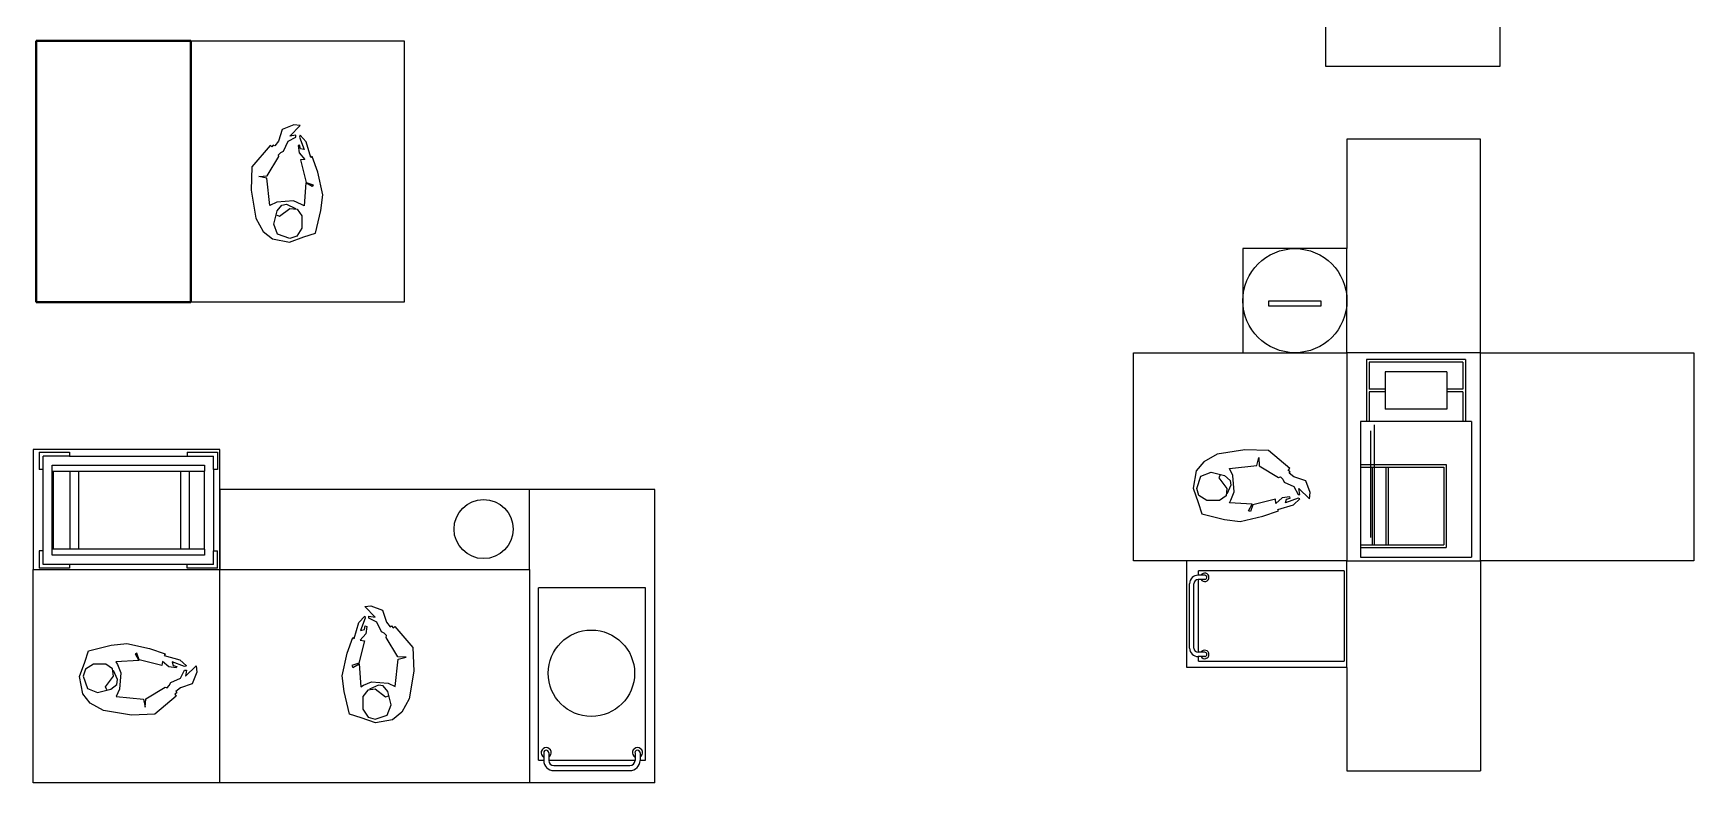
# Model space of a CAD drawing. Header units: millimetres. Extents: x 1816 to 16924, y 4087 to 23051.
# Drawn here: x 10111 to 16335, y 9243 to 12053 of the extents above; entities that cross this region are included whole.
import ezdxf

# ---------------------------------------------------------------- set-up
doc = ezdxf.new("R2010")
doc.units = ezdxf.units.MM
doc.header["$LTSCALE"] = 50
for name, color, linetype in [('Edges', 7, 'Continuous'), ('freecads.com', 7, 'Continuous'), ('Maquinas', 200, 'Continuous')]:
    doc.layers.add(name, color=color, linetype=linetype)

# ---------------------------------------------------------------- blocks, each defined once
blk = doc.blocks.new('Bakery Trolley pl')
at = {"layer": 'Edges'}
for p, q in [((0.1804, 0.6253), (0.2371, 0.6253)), ((0.1804, 0.6253), (0.1804, 0.526)), ((0.2371, 0.6127), (0.1929, 0.6127)), ((0.1929, 0.526), (0.1929, 0.6127)), ((0.2371, 0.6127), (0.2371, 0.6253)), ((0.5048, 0.6127), (0.2371, 0.6127)), ((0.5048, 0.6127), (0.5048, 0.6253)), ((0.5048, 0.6253), (0.5615, 0.6253)), ((0.5489, 0.6127), (0.5048, 0.6127)), ((0.5489, 0.526), (0.5489, 0.6127)), ((0.5615, 0.526), (0.5615, 0.6253)), ((0.2229, 0.5827), (0.2229, 0.0827)), ((0.2429, 0.5827), (0.2229, 0.5827)), ((0.2429, 0.5827), (0.2429, 0.5798)), ((0.4989, 0.5827), (0.2429, 0.5827)), ((0.2429, 0.5798), (0.4989, 0.5798)), ((0.2429, 0.5798), (0.2429, 0.5245)), ((0.5189, 0.5827), (0.4989, 0.5827)), ((0.4989, 0.5798), (0.4989, 0.5827)), ((0.4989, 0.5245), (0.4989, 0.5798)), ((0.5189, 0.0827), (0.5189, 0.5827)), ((0.1804, 0.526), (0.1929, 0.526)), ((0.1929, 0.526), (0.1929, 0.1394)), ((0.2429, 0.5245), (0.4989, 0.5245)), ((0.2429, 0.5245), (0.2429, 0.4967)), ((0.2429, 0.4967), (0.4989, 0.4967)), ((0.2429, 0.4967), (0.2429, 0.1615)), ((0.4989, 0.4967), (0.4989, 0.5245)), ((0.4989, 0.1615), (0.4989, 0.4967)), ((0.5489, 0.526), (0.5615, 0.526)), ((0.5489, 0.1394), (0.5489, 0.526)), ((0.1804, 0.1394), (0.1929, 0.1394)), ((0.1804, 0.1394), (0.1804, 0.0402)), ((0.1929, 0.1394), (0.1929, 0.0527)), ((0.2429, 0.1615), (0.4989, 0.1615)), ((0.2429, 0.1615), (0.2429, 0.1325)), ((0.2429, 0.1325), (0.4989, 0.1325)), ((0.2429, 0.1325), (0.2429, 0.0827)), ((0.4989, 0.1325), (0.4989, 0.1615)), ((0.4989, 0.0827), (0.4989, 0.1325)), ((0.5615, 0.1394), (0.5489, 0.1394)), ((0.5489, 0.0527), (0.5489, 0.1394)), ((0.5615, 0.0402), (0.5615, 0.1394)), ((0.2229, 0.0827), (0.2429, 0.0827)), ((0.4989, 0.0827), (0.2429, 0.0827)), ((0.4989, 0.0827), (0.5189, 0.0827)), ((0.1804, 0.0402), (0.2371, 0.0402)), ((0.2371, 0.0527), (0.1929, 0.0527)), ((0.2371, 0.0402), (0.2371, 0.0527)), ((0.2371, 0.0527), (0.5048, 0.0527)), ((0.5048, 0.0527), (0.5048, 0.0402)), ((0.5489, 0.0527), (0.5048, 0.0527)), ((0.5615, 0.0402), (0.5048, 0.0402))]:
    blk.add_line(p, q, dxfattribs=at)

msp = doc.modelspace()

# ---------------------------------------------------------------- linework, layer by layer
at = {"color": 3}
for p, q in [((14954.1, 12729.3), (14954.1, 11929.3)), ((15608.9, 11929.3), (15608.9, 12729.3)), ((14954.1, 11929.3), (15608.9, 11929.3)), ((15534.8, 11655.5), (15034.8, 11655.5)), ((15034.8, 11655.5), (15034.8, 11245.5)), ((15534.8, 10855.5), (15534.8, 11655.5)), ((15034.8, 11245.5), (14644.8, 11245.5)), ((14644.8, 11245.5), (14644.8, 10855.5)), ((15034.8, 10855.5), (15034.8, 11245.5)), ((14234.8, 10075.5), (14234.8, 10855.5)), ((14234.8, 10855.5), (15034.8, 10855.5)), ((15534.8, 10855.5), (16334.8, 10855.5)), ((16334.8, 10855.5), (16334.8, 10075.5)), ((10810.7, 10493), (10110.7, 10493)), ((10110.7, 10493), (10110.7, 10043)), ((10810.7, 10043), (10810.7, 10493)), ((12440.7, 10343), (11970.7, 10343)), ((10110.7, 10043), (10810.7, 10043)), ((10810.7, 9243), (10810.7, 10043)), ((11970.7, 10043), (11970.7, 9243)), ((15034.8, 10075.5), (14234.8, 10075.5)), ((14434.8, 9675.5), (14434.8, 10075.5)), ((15034.8, 9675.5), (15034.8, 10075.5)), ((16334.8, 10075.5), (15534.8, 10075.5)), ((15534.8, 10075.5), (15534.8, 9288.3)), ((15034.8, 9675.5), (14434.8, 9675.5)), ((15034.8, 9675.5), (15034.8, 9288.3)), ((15034.8, 9288.3), (15534.8, 9288.3)), ((11970.7, 9243), (10810.7, 9243)), ((12440.7, 9243), (11970.7, 9243))]:
    msp.add_line(p, q, dxfattribs=at)
for p, q in [((10701.6, 12024.8), (11501.6, 12024.8)), ((11501.6, 12024.8), (11501.6, 11044.8)), ((11501.6, 11044.8), (10701.6, 11044.8)), ((14742.3, 11030.5), (14742.3, 11050.5)), ((14742.3, 11050.5), (14839.8, 11050.5)), ((14839.8, 11030.5), (14742.3, 11030.5)), ((14839.8, 11050.5), (14937.3, 11050.5)), ((14897.3, 11030.5), (14839.8, 11030.5)), ((14937.3, 11030.5), (14897.3, 11030.5)), ((14937.3, 11050.5), (14937.3, 11030.5)), ((15534.8, 10855.5), (15034.8, 10855.5)), ((15034.8, 10855.5), (15034.8, 10075.5)), ((15534.8, 10075.5), (15534.8, 10855.5)), ((15478.9, 10829.6), (15108.2, 10829.6)), ((15108.2, 10829.6), (15108.2, 10597.9)), ((15117.5, 10820.3), (15117.5, 10718.4)), ((15469.6, 10820.3), (15117.5, 10820.3)), ((15177.7, 10783.2), (15177.7, 10644.2)), ((15409.4, 10783.2), (15177.7, 10783.2)), ((15409.4, 10783.2), (15409.4, 10644.2)), ((15469.6, 10820.3), (15469.6, 10718.4)), ((15478.9, 10829.6), (15478.9, 10597.9)), ((15177.7, 10718.4), (15117.5, 10718.4)), ((15177.7, 10709.1), (15117.5, 10709.1)), ((15117.5, 10709.1), (15117.5, 10597.9)), ((15469.6, 10718.4), (15409.4, 10718.4)), ((15469.6, 10709.1), (15409.4, 10709.1)), ((15469.6, 10709.1), (15469.6, 10597.9)), ((15409.4, 10644.2), (15177.7, 10644.2)), ((15085.1, 10597.9), (15085.1, 10088.3)), ((15502.1, 10597.9), (15085.1, 10597.9)), ((15478.9, 10597.9), (15108.2, 10597.9)), ((15136.3, 10584.6), (15136.3, 10135.5)), ((15502.1, 10597.9), (15502.1, 10088.3)), ((15085.1, 10435.8), (15407.1, 10435.8)), ((15085.1, 10426.5), (15397.8, 10426.5)), ((15129.3, 10426.5), (15129.3, 10134.6)), ((15180.1, 10426.5), (15180.1, 10134.6)), ((15189.3, 10426.5), (15189.3, 10134.6)), ((15397.8, 10426.5), (15397.8, 10134.6)), ((15407.1, 10435.8), (15407.1, 10125.1)), ((11970.7, 10343), (10810.7, 10343)), ((10810.7, 10343), (10810.7, 10043)), ((11970.7, 10043), (11970.7, 10343)), ((12440.7, 9243), (12440.7, 10343)), ((15085.1, 10134.6), (15397.8, 10134.6)), ((15085.1, 10125.3), (15407.1, 10125.3)), ((15085.1, 10088.3), (15502.1, 10088.3)), ((10110.7, 9243), (10110.7, 10043)), ((10810.7, 10043), (11970.7, 10043)), ((15024.1, 10038.2), (15024.1, 9699.4)), ((15034.8, 10075.5), (15534.8, 10075.5)), ((12405.1, 9974), (12004, 9974)), ((12405.1, 9327.5), (12405.1, 9974)), ((10810.7, 9243), (10110.7, 9243))]:
    msp.add_line(p, q)
for centre, radius in [((14839.8, 11050.5), 195), ((11798.8, 10194.1), 110.7), ((12202.7, 9653.7), 162)]:
    msp.add_circle(centre, radius)
at = {"layer": 'freecads.com'}
for p, q in [((11088, 11709.2), (11044.3, 11692.4)), ((11072.9, 11667), (11111.1, 11706.8)), ((11111.1, 11706.8), (11088, 11709.2)), ((11029.6, 11647.9), (11015.7, 11630.6)), ((11044.3, 11692.4), (11029.6, 11647.9)), ((11048.6, 11611.5), (11066, 11647.9)), ((11066, 11647.9), (11095.5, 11663.5)), ((11095.5, 11670.4), (11072.9, 11667)), ((11095.5, 11663.5), (11095.5, 11670.4)), ((11111.1, 11670.4), (11109.3, 11663.5)), ((11109.3, 11663.5), (11126.7, 11616.7)), ((11133.6, 11646.2), (11111.1, 11670.4)), ((11151, 11587.3), (11133.6, 11646.2)), ((10998.4, 11632.3), (10930.7, 11552.6)), ((10987.9, 11517.9), (11031.3, 11590.7)), ((11005.3, 11627.1), (10998.4, 11632.3)), ((11010.5, 11634), (11005.3, 11627.1)), ((11015.7, 11630.6), (11010.5, 11634)), ((11029.6, 11597.6), (11038.2, 11606.3)), ((11031.3, 11590.7), (11029.6, 11597.6)), ((11038.2, 11606.3), (11048.6, 11611.5)), ((11109.3, 11634), (11104.1, 11632.3)), ((11104.1, 11632.3), (11107.6, 11604.6)), ((11107.6, 11604.6), (11128.4, 11580.3)), ((11112.8, 11620.2), (11109.3, 11634)), ((11126.7, 11616.7), (11112.8, 11620.2)), ((11128.4, 11580.3), (11112.8, 11578.6)), ((11112.8, 11578.6), (11133.6, 11493.7)), ((11156.2, 11590.7), (11151, 11587.3)), ((11177, 11531.8), (11156.2, 11590.7)), ((10930.7, 11552.6), (10927.3, 11464.2)), ((10956.7, 11516.2), (10987.9, 11517.9)), ((10986.2, 11509.3), (10956.7, 11516.2)), ((11196, 11446.9), (11177, 11531.8)), ((10927.3, 11464.2), (10944.6, 11360.2)), ((10997.4, 11406.9), (10986.2, 11509.3)), ((11131.9, 11491.9), (11126.2, 11406.1)), ((11156.2, 11478.1), (11131.9, 11491.9)), ((11133.6, 11493.7), (11159.6, 11485)), ((11159.6, 11485), (11156.2, 11478.1)), ((11024, 11419.7), (10997.4, 11406.9)), ((11085.7, 11424.6), (11024, 11419.7)), ((11024.6, 11387.7), (11042.3, 11409.1)), ((11033.3, 11367.1), (11072.9, 11396.6)), ((11042.3, 11409.1), (11060, 11412)), ((11060, 11412), (11093.8, 11396.5)), ((11072.9, 11396.6), (11100.4, 11393.6)), ((11116.1, 11411.6), (11085.7, 11424.6)), ((11100.4, 11393.6), (11118, 11368.9)), ((11126.2, 11406.1), (11116.1, 11411.6)), ((11189.1, 11388), (11196, 11446.9)), ((10944.6, 11360.2), (10972.3, 11310)), ((11012.1, 11337.6), (11024.6, 11387.7)), ((11026.8, 11299.2), (11012.1, 11337.6)), ((11021.2, 11372.3), (11033.3, 11367.1)), ((11118, 11368.9), (11118, 11322.1)), ((11168.3, 11303.1), (11189.1, 11388)), ((10972.3, 11310), (11007, 11282.3)), ((11007, 11282.3), (11071.2, 11270.1)), ((11072.9, 11284), (11026.8, 11299.2)), ((11071.2, 11270.1), (11124.9, 11289.2)), ((11099, 11291.9), (11072.9, 11284)), ((11118, 11322.1), (11099, 11291.9)), ((11124.9, 11289.2), (11168.3, 11303.1)), ((15124.3, 10162.3), (15124.3, 10561.9)), ((14548.2, 10474.6), (14498, 10446.8)), ((14652.2, 10491.9), (14548.2, 10474.6)), ((14740.6, 10488.4), (14652.2, 10491.9)), ((14697.2, 10432.9), (14704.2, 10462.4)), ((14704.2, 10462.4), (14705.9, 10431.2)), ((14820.3, 10420.8), (14740.6, 10488.4)), ((14470.2, 10412.1), (14458.1, 10348)), ((14498, 10446.8), (14470.2, 10412.1)), ((14487.2, 10392.3), (14525.5, 10407.1)), ((14525.5, 10407.1), (14575.7, 10394.5)), ((14560.2, 10398), (14555.1, 10385.8)), ((14575.7, 10394.5), (14597, 10376.9)), ((14594.8, 10421.8), (14697.2, 10432.9)), ((14607.7, 10395.2), (14594.8, 10421.8)), ((14612.5, 10333.4), (14607.7, 10395.2)), ((14705.9, 10431.2), (14778.7, 10387.8)), ((14815.1, 10413.9), (14820.3, 10420.8)), ((14822, 10408.7), (14815.1, 10413.9)), ((14818.5, 10403.5), (14822, 10408.7)), ((14835.9, 10389.6), (14818.5, 10403.5)), ((14458.1, 10348), (14477.2, 10294.2)), ((14472, 10346.2), (14487.2, 10392.3)), ((14479.8, 10320.2), (14472, 10346.2)), ((14555.1, 10385.8), (14584.6, 10346.2)), ((14584.6, 10346.2), (14581.6, 10318.8)), ((14600, 10359.2), (14584.5, 10325.3)), ((14597, 10376.9), (14600, 10359.2)), ((14599.5, 10303.1), (14612.5, 10333.4)), ((14778.7, 10387.8), (14785.6, 10389.6)), ((14785.6, 10389.6), (14794.3, 10380.9)), ((14794.3, 10380.9), (14799.5, 10370.5)), ((14799.5, 10370.5), (14835.9, 10353.2)), ((14880.4, 10374.8), (14835.9, 10389.6)), ((14835.9, 10353.2), (14851.5, 10323.7)), ((14858.4, 10323.7), (14854.9, 10346.2)), ((14854.9, 10346.2), (14894.8, 10308.1)), ((14897.2, 10331.1), (14880.4, 10374.8)), ((14477.2, 10294.2), (14491, 10250.8)), ((14510.1, 10301.1), (14479.8, 10320.2)), ((14556.9, 10301.1), (14510.1, 10301.1)), ((14581.6, 10318.8), (14556.9, 10301.1)), ((14594.1, 10292.9), (14599.5, 10303.1)), ((14679.9, 10287.3), (14594.1, 10292.9)), ((14666, 10263), (14679.9, 10287.3)), ((14681.6, 10285.5), (14673, 10259.5)), ((14766.6, 10306.3), (14681.6, 10285.5)), ((14768.3, 10290.7), (14766.6, 10306.3)), ((14792.5, 10311.5), (14768.3, 10290.7)), ((14775.2, 10268.2), (14834.1, 10285.5)), ((14820.3, 10315), (14792.5, 10311.5)), ((14851.5, 10309.8), (14804.7, 10292.5)), ((14804.7, 10292.5), (14808.1, 10306.3)), ((14808.1, 10306.3), (14822, 10309.8)), ((14822, 10309.8), (14820.3, 10315)), ((14834.1, 10285.5), (14858.4, 10308.1)), ((14851.5, 10323.7), (14858.4, 10323.7)), ((14858.4, 10308.1), (14851.5, 10309.8)), ((14894.8, 10308.1), (14897.2, 10331.1)), ((14491, 10250.8), (14575.9, 10230)), ((14575.9, 10230), (14634.9, 10223.1)), ((14634.9, 10223.1), (14719.8, 10242.2)), ((14673, 10259.5), (14666, 10263)), ((14719.8, 10242.2), (14778.7, 10263)), ((14778.7, 10263), (14775.2, 10268.2)), ((14501.8, 10021.4), (14476.9, 10021.4)), ((15024.1, 10038.2), (14477.9, 10038.2)), ((14477.9, 10021.4), (14477.9, 10038.2)), ((12004, 9327.5), (12004, 9974)), ((14445, 9748.1), (14445, 9989.5)), ((14461, 9748.1), (14461, 9989.5)), ((14501.8, 10005.4), (14476.9, 10005.4)), ((14477.9, 9732.2), (14477.9, 10005.4)), ((11353.6, 9904), (11376.7, 9906.4)), ((11391.8, 9864.2), (11353.6, 9904)), ((11376.7, 9906.4), (11420.4, 9889.6)), ((11313.7, 9784.5), (11331.1, 9843.4)), ((11331.1, 9843.4), (11353.6, 9867.6)), ((11355.4, 9860.7), (11338, 9813.9)), ((11353.6, 9867.6), (11355.4, 9860.7)), ((11369.2, 9860.7), (11369.2, 9867.6)), ((11369.2, 9867.6), (11391.8, 9864.2)), ((11398.7, 9845.1), (11369.2, 9860.7)), ((11416.1, 9808.7), (11398.7, 9845.1)), ((11420.4, 9889.6), (11435.1, 9845.1)), ((11435.1, 9845.1), (11449, 9827.8)), ((11287.7, 9729), (11308.5, 9787.9)), ((11308.5, 9787.9), (11313.7, 9784.5)), ((11351.9, 9775.8), (11331.1, 9690.9)), ((11357.1, 9801.8), (11336.3, 9777.5)), ((11336.3, 9777.5), (11351.9, 9775.8)), ((11338, 9813.9), (11351.9, 9817.4)), ((11351.9, 9817.4), (11355.4, 9831.2)), ((11355.4, 9831.2), (11360.6, 9829.5)), ((11360.6, 9829.5), (11357.1, 9801.8)), ((11426.5, 9803.5), (11416.1, 9808.7)), ((11435.1, 9794.8), (11426.5, 9803.5)), ((11433.4, 9787.9), (11435.1, 9794.8)), ((11476.8, 9715.1), (11433.4, 9787.9)), ((11449, 9827.8), (11454.2, 9831.2)), ((11454.2, 9831.2), (11459.4, 9824.3)), ((11459.4, 9824.3), (11466.3, 9829.5)), ((11466.3, 9829.5), (11534, 9749.8)), ((10303.7, 9694.7), (10317.6, 9738.1)), ((10317.6, 9738.1), (10402.5, 9758.9)), ((10402.5, 9758.9), (10461.4, 9765.8)), ((10461.4, 9765.8), (10546.3, 9746.8)), ((10499.5, 9729.4), (10492.6, 9726)), ((10492.6, 9726), (10506.4, 9701.7)), ((10508.2, 9703.4), (10499.5, 9729.4)), ((10546.3, 9746.8), (10605.2, 9726)), ((10605.2, 9726), (10601.8, 9720.7)), ((10601.8, 9720.7), (10660.7, 9703.4)), ((11268.7, 9644.1), (11287.7, 9729)), ((11508, 9713.4), (11476.8, 9715.1)), ((11478.5, 9706.5), (11508, 9713.4)), ((11534, 9749.8), (11537.4, 9661.4)), ((14501.8, 9732.2), (14476.9, 9732.2)), ((14501.8, 9716.2), (14476.9, 9716.2)), ((14477.9, 9699.4), (14477.9, 9716.2)), ((14477.9, 9699.4), (14477.9, 9716.2)), ((10284.6, 9641), (10303.7, 9694.7)), ((10306.4, 9668.8), (10298.5, 9642.7)), ((10336.6, 9687.8), (10306.4, 9668.8)), ((10383.4, 9687.8), (10336.6, 9687.8)), ((10408.1, 9670.1), (10383.4, 9687.8)), ((10411.1, 9642.7), (10408.1, 9670.1)), ((10426.5, 9629.7), (10411, 9663.6)), ((10506.4, 9701.7), (10420.6, 9696)), ((10420.6, 9696), (10426.1, 9685.9)), ((10426.1, 9685.9), (10439.1, 9655.5)), ((10439.1, 9655.5), (10434.3, 9593.8)), ((10593.1, 9682.6), (10508.2, 9703.4)), ((10594.8, 9698.2), (10593.1, 9682.6)), ((10619.1, 9677.4), (10594.8, 9698.2)), ((10646.8, 9673.9), (10619.1, 9677.4)), ((10678, 9679.1), (10631.2, 9696.5)), ((10631.2, 9696.5), (10634.7, 9682.6)), ((10634.7, 9682.6), (10648.5, 9679.1)), ((10648.5, 9679.1), (10646.8, 9673.9)), ((10660.7, 9703.4), (10684.9, 9680.9)), ((10662.4, 9635.8), (10678, 9665.3)), ((10684.9, 9680.9), (10678, 9679.1)), ((10678, 9665.3), (10684.9, 9665.3)), ((10681.5, 9642.7), (10721.3, 9680.9)), ((10684.9, 9665.3), (10681.5, 9642.7)), ((10723.8, 9657.8), (10706.9, 9614.1)), ((10721.3, 9680.9), (10723.8, 9657.8)), ((11331.1, 9690.9), (11305.1, 9682.2)), ((11305.1, 9682.2), (11308.5, 9675.3)), ((11308.5, 9675.3), (11332.8, 9689.1)), ((11332.8, 9689.1), (11338.5, 9603.3)), ((11467.3, 9604.1), (11478.5, 9706.5)), ((11537.4, 9661.4), (11520.1, 9557.4)), ((14477.9, 9699.4), (14477.9, 9707.3)), ((14477.9, 9699.4), (14485.9, 9699.4)), ((14477.9, 9699.4), (14501.8, 9699.4)), ((14477.9, 9699.4), (15024.1, 9699.4)), ((10296.8, 9576.8), (10284.6, 9641)), ((10298.5, 9642.7), (10313.8, 9596.6)), ((10313.8, 9596.6), (10352.1, 9581.9)), ((10352.1, 9581.9), (10402.2, 9594.4)), ((10381.6, 9603.1), (10411.1, 9642.7)), ((10386.8, 9590.9), (10381.6, 9603.1)), ((10402.2, 9594.4), (10423.6, 9612.1)), ((10434.3, 9593.8), (10421.4, 9567.1)), ((10423.6, 9612.1), (10426.5, 9629.7)), ((10532.4, 9557.7), (10605.2, 9601.1)), ((10605.2, 9601.1), (10612.2, 9599.4)), ((10612.2, 9599.4), (10620.8, 9608)), ((10620.8, 9608), (10626, 9618.4)), ((10626, 9618.4), (10662.4, 9635.8)), ((10662.4, 9599.4), (10645.1, 9585.5)), ((10645.1, 9585.5), (10648.5, 9580.3)), ((10706.9, 9614.1), (10662.4, 9599.4)), ((11275.6, 9585.2), (11268.7, 9644.1)), ((11338.5, 9603.3), (11348.6, 9608.8)), ((11364.3, 9590.8), (11346.7, 9566.1)), ((11348.6, 9608.8), (11379, 9621.8)), ((11391.8, 9593.8), (11364.3, 9590.8)), ((11404.7, 9609.2), (11370.9, 9593.7)), ((11379, 9621.8), (11440.7, 9616.9)), ((11431.4, 9564.3), (11391.8, 9593.8)), ((11422.4, 9606.3), (11404.7, 9609.2)), ((11440.1, 9584.9), (11422.4, 9606.3)), ((11440.7, 9616.9), (11467.3, 9604.1)), ((10324.5, 9542.1), (10296.8, 9576.8)), ((10374.7, 9514.4), (10324.5, 9542.1)), ((10421.4, 9567.1), (10523.8, 9556)), ((10523.8, 9556), (10530.7, 9526.5)), ((10530.7, 9526.5), (10532.4, 9557.7)), ((10646.8, 9568.1), (10567.1, 9500.5)), ((10648.5, 9580.3), (10641.6, 9575.1)), ((10641.6, 9575.1), (10646.8, 9568.1)), ((11296.4, 9500.3), (11275.6, 9585.2)), ((11346.7, 9566.1), (11346.7, 9519.3)), ((11443.5, 9569.5), (11431.4, 9564.3)), ((11437.9, 9496.4), (11452.6, 9534.8)), ((11452.6, 9534.8), (11440.1, 9584.9)), ((11520.1, 9557.4), (11492.4, 9507.2)), ((10478.7, 9497), (10374.7, 9514.4)), ((10567.1, 9500.5), (10478.7, 9497)), ((11339.8, 9486.4), (11296.4, 9500.3)), ((11393.5, 9467.3), (11339.8, 9486.4)), ((11346.7, 9519.3), (11365.7, 9489.1)), ((11365.7, 9489.1), (11391.8, 9481.2)), ((11391.8, 9481.2), (11437.9, 9496.4)), ((11457.7, 9479.5), (11393.5, 9467.3)), ((11492.4, 9507.2), (11457.7, 9479.5)), ((12004, 9327.5), (12004, 9355.8)), ((12004, 9327.5), (12004, 9337)), ((12024, 9355.8), (12024, 9326.4)), ((12042.9, 9355.8), (12042.9, 9326.4)), ((12366.3, 9355.8), (12366.3, 9326.4)), ((12385.2, 9355.8), (12385.2, 9326.4)), ((12004, 9327.5), (12013.5, 9327.5)), ((12004, 9327.5), (12024, 9327.5)), ((12004, 9327.5), (12024, 9327.5)), ((12042.9, 9327.5), (12366.3, 9327.5)), ((12061.8, 9307.5), (12347.4, 9307.5)), ((12061.8, 9288.6), (12347.4, 9288.6)), ((12385.2, 9327.5), (12405.1, 9327.5))]:
    msp.add_line(p, q, dxfattribs=at)
for centre, radius, start, end in [((14476.9, 9989.5), 31.9, 90, 180), ((14501.8, 10013.4), 15.9, 210, 150), ((14501.8, 10013.4), 7.97, 0, 90), ((14501.8, 10013.4), 7.97, 269.99989, 90), ((14476.9, 9989.5), 15.9, 90, 180), ((14476.9, 9748.1), 31.9, 180, 270), ((14476.9, 9748.1), 15.9, 180, 270), ((14501.8, 9724.2), 15.9, 210, 150), ((14501.8, 9724.2), 7.97, 270, 90), ((12033.4, 9355.8), 18.9, 300, 240), ((12033.4, 9355.8), 9.44, 0, 180), ((12375.7, 9355.8), 18.9, 300, 240), ((12375.7, 9355.8), 9.44, 0, 180.00011), ((12375.7, 9355.8), 9.44, 0, 90), ((12061.8, 9326.4), 37.7, 180, 270), ((12061.8, 9326.4), 18.9, 180, 270), ((12347.4, 9326.4), 18.9, 270, 0), ((12347.4, 9326.4), 37.7, 270, 0)]:
    msp.add_arc(centre, radius, start, end, dxfattribs=at)
at = {"layer": 'Maquinas', "lineweight": 100}
for p, q in [((10701.6, 12024.8), (10121.6, 12024.8)), ((10121.6, 12024.8), (10121.6, 11044.8)), ((10701.6, 11044.8), (10701.6, 12024.8)), ((10121.6, 11044.8), (10701.6, 11044.8))]:
    msp.add_line(p, q, dxfattribs=at)

# ---------------------------------------------------------------- block references
at = {"xscale": -1141.039974711085, "yscale": 1141.039974711085, "zscale": 1141.039974711085, "rotation": 90}
msp.add_blockref('Bakery Trolley pl', (10847, 10688.2), dxfattribs=at)

doc.saveas('drawing.dxf')
